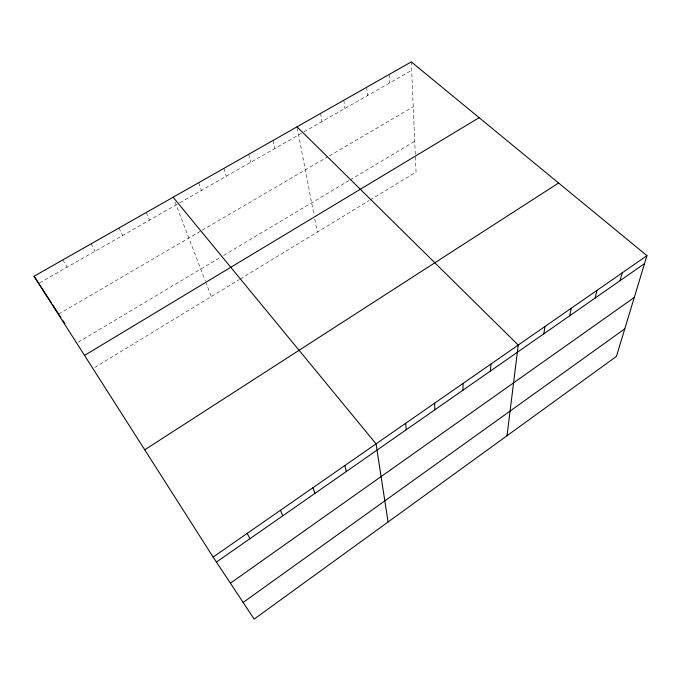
<?xml version="1.0" encoding="UTF-8"?>
<svg xmlns="http://www.w3.org/2000/svg" width="681" height="681" viewBox="0 0 681 681"><rect width="100%" height="100%" fill="white"/><g stroke="black" fill="none" stroke-linecap="round" stroke-linejoin="round"><path stroke-width="0.51" stroke-dasharray="3.4 2.55" d="M94.693 367.502L239.389 279.491M240.282 278.946L369.272 200.486M370.175 199.942L416.057 172.038L411.29 61.894M78.238 342.202L221.836 256.473M223.589 255.426L349.225 180.414M350.128 179.869L414.729 141.308M58.685 314.103L201.278 230.757M202.172 230.238L327.552 156.945M329.383 155.872L413.239 106.857M39.626 282.887L178.797 203.381M179.707 202.861L303.079 132.378M303.973 131.867L411.656 70.347M62.865 259.878L67.164 267.156M91.169 243.798L95.119 251.187M118.971 227.999L122.58 235.498M146.287 212.472L149.565 220.082M174.974 202.036L205.279 280.844M205.653 281.832L211.314 296.558M198.733 182.67L201.397 190.467M223.921 168.36L226.296 176.243M248.693 154.289L250.787 162.257M273.055 140.448L274.877 148.492M297.222 127.841L313.975 214.958M314.75 219.001L317.269 232.119M320.615 113.421L321.917 121.618M343.828 100.235L344.884 108.492M366.667 87.253L367.493 95.578M389.157 74.476L389.745 82.869"/><path stroke-width="1.02" d="M462.901 390.23L463.097 383.386M490.397 371.06L490.941 364.037M507.022 435.746L518.241 345.08L297.027 126.819M543.778 333.843L544.996 326.488M569.699 315.771L571.231 308.263M595.126 298.04L596.956 290.387M620.068 280.649L622.196 272.851M646.95 255.647L616.433 356.401L254.149 619.106L213.127 557.058L34.05 276.248L411.29 61.894L646.95 255.647L213.127 557.058M243.143 602.455L624.775 328.855M230.408 583.191L634.283 297.461M216.43 562.063L644.549 263.59M144.73 449.809L558.582 182.993M84.529 355.414L479.143 117.685M173.127 197.226L376.057 443.859L388.068 522.004M34.05 276.248L51.271 302.704M52.411 304.458L58.685 314.103M59.256 314.971L60.949 317.576M62.643 320.181L64.899 323.654M247.177 533.402L249.978 538.671M280.478 510.265L282.785 515.806M313.039 487.647L314.877 493.427M344.892 465.515L346.28 471.533M405.672 423.284L406.234 429.737M434.682 403.135L434.853 409.783"/></g></svg>
